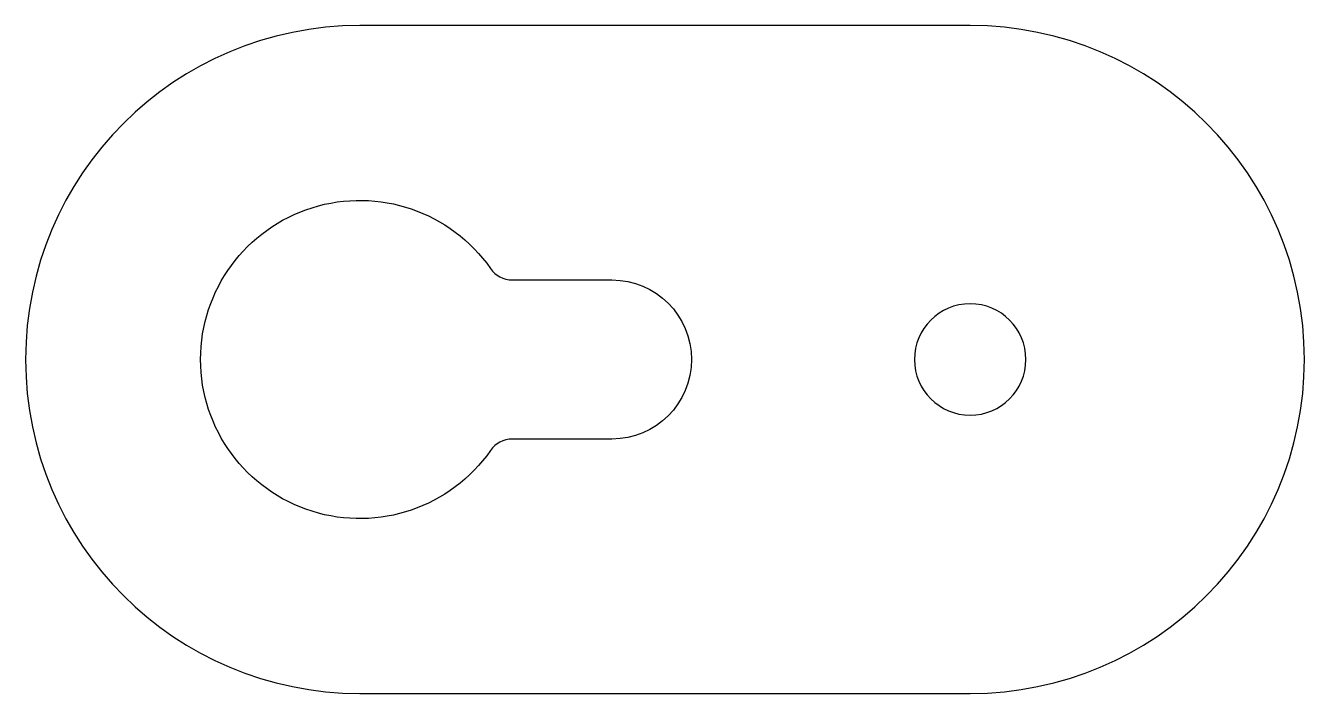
# Model space of a CAD drawing. Header units: millimetres. Extents: x -6.3 to 17.8, y 0 to 12.6.
import ezdxf

# ---------------------------------------------------------------- set-up
doc = ezdxf.new("R2010")
doc.units = ezdxf.units.MM

msp = doc.modelspace()

# ---------------------------------------------------------------- linework, layer by layer
at = {"layer": 'INTERIOR_PROFILES'}
msp.add_lwpolyline([(2.872, 7.798), (4.75, 7.798, -1), (4.75, 4.798), (2.872, 4.798, 0.245393), (2.462, 4.583, -3.186141), (2.462, 8.012, 0.245393)], format="xyb", close=True, dxfattribs=at)
at = {"layer": 'INTERIOR_PROFILES', "extrusion": (0, 0, -1)}
msp.add_circle((-11.5, 6.298), 1.05, dxfattribs=at)
at = {"layer": 'OUTER_PROFILES'}
msp.add_lwpolyline([(0, 0), (11.5, 0, 1), (11.5, 12.595), (0, 12.595, 1)], format="xyb", close=True, dxfattribs=at)

doc.saveas('drawing.dxf')
